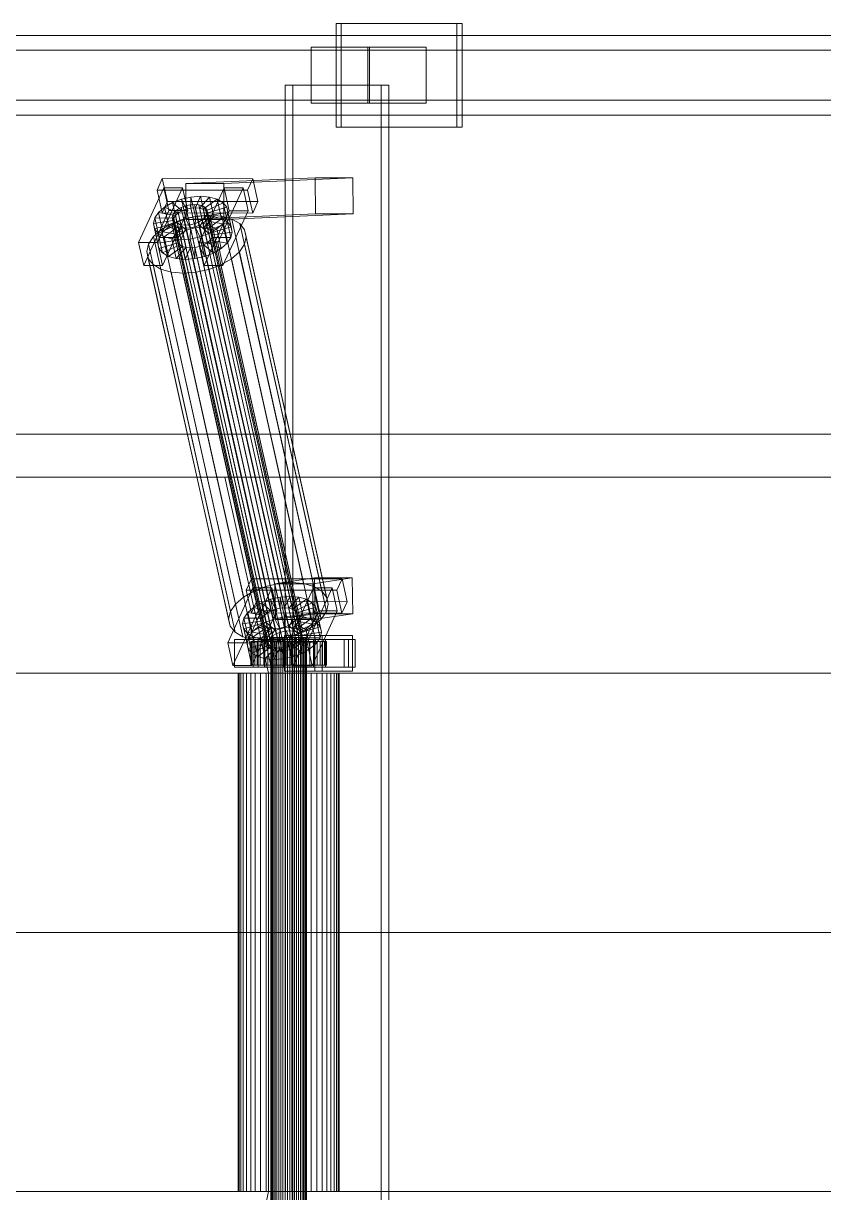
# Model space of a CAD drawing. Header units: millimetres. Extents: x -1970 to 34302, y -65268 to 6837.
# Drawn here: x 8245 to 8647, y -18130 to -17544 of the extents above; entities that cross this region are included whole.
import ezdxf

# ---------------------------------------------------------------- set-up
doc = ezdxf.new("R2010")
doc.units = ezdxf.units.MM
doc.layers.add('superior_C01', color=7, linetype='Continuous', lineweight=0)

msp = doc.modelspace()

# ---------------------------------------------------------------- linework, layer by layer
at = {"layer": 'superior_C01'}
for p, q in [((8462.809, -17544), (8402.178, -17544)), ((8402.178, -17544), (8402.178, -17596)), ((8404.739, -17544), (8402.178, -17544)), ((8404.739, -17596), (8404.739, -17544)), ((8404.739, -17544), (8465.37, -17544)), ((8462.809, -17596), (8462.809, -17544)), ((8462.809, -17544), (8465.37, -17544)), ((8465.37, -17544), (8465.37, -17596)), ((9154.087, -17550), (8017.256, -17550)), ((8030.063, -17550), (9166.894, -17550)), ((9245.336, -17550), (8108.506, -17550)), ((8124.515, -17550), (9261.345, -17550)), ((9252.01, -17557.5), (8022.33, -17557.5)), ((8024.99, -17557.5), (9254.671, -17557.5)), ((8418.038, -17556), (8389.618, -17556)), ((8389.618, -17556), (8389.618, -17584)), ((8418.923, -17556), (8389.618, -17556)), ((8418.038, -17584), (8418.038, -17556)), ((8418.038, -17556), (8447.344, -17556)), ((8418.923, -17584), (8418.923, -17556)), ((8418.923, -17556), (8447.344, -17556)), ((8447.344, -17556), (8447.344, -17584)), ((8424.689, -17575), (8376.563, -17575)), ((8376.563, -17575), (8376.563, -18425)), ((8380.405, -17575), (8376.563, -17575)), ((8380.405, -18425), (8380.405, -17575)), ((8380.405, -17575), (8428.531, -17575)), ((8424.689, -18425), (8424.689, -17575)), ((8424.689, -17575), (8428.531, -17575)), ((8428.531, -17575), (8428.531, -18425)), ((8022.33, -17582.5), (9252.01, -17582.5)), ((8024.99, -17582.5), (9254.671, -17582.5)), ((8389.618, -17584), (8418.038, -17584)), ((8389.618, -17584), (8418.923, -17584)), ((8447.344, -17584), (8418.038, -17584)), ((8447.344, -17584), (8418.923, -17584)), ((8017.256, -17590), (9154.087, -17590)), ((8030.063, -17590), (9166.894, -17590)), ((8108.506, -17590), (9245.336, -17590)), ((8124.515, -17590), (9261.345, -17590)), ((8402.178, -17596), (8462.809, -17596)), ((8402.178, -17596), (8404.739, -17596)), ((8465.37, -17596), (8404.739, -17596)), ((8465.37, -17596), (8462.809, -17596)), ((8314.906, -17621.857), (8312.276, -17627.592)), ((8317.464, -17633.325), (8314.906, -17621.857)), ((8314.906, -17621.857), (8360.379, -17621.914)), ((8391.653, -17621.488), (8326.778, -17624.356)), ((8345.725, -17624.356), (8410.6, -17621.488)), ((8357.75, -17627.65), (8360.379, -17621.914)), ((8360.379, -17621.914), (8362.937, -17633.382)), ((8391.735, -17639.486), (8391.653, -17621.488)), ((8391.653, -17621.488), (8410.6, -17621.488)), ((8410.6, -17621.488), (8410.682, -17639.486)), ((8315.644, -17626.449), (8303.024, -17653.98)), ((8357.75, -17627.65), (8312.276, -17627.592)), ((8312.276, -17627.592), (8314.834, -17639.061)), ((8312.498, -17653.992), (8325.118, -17626.461)), ((8318.202, -17637.917), (8315.644, -17626.449)), ((8315.644, -17626.449), (8325.118, -17626.461)), ((8325.118, -17626.461), (8327.676, -17637.929)), ((8345.725, -17624.356), (8326.778, -17624.356)), ((8326.778, -17624.356), (8326.859, -17642.354)), ((8345.96, -17626.487), (8333.34, -17654.019)), ((8342.813, -17654.031), (8355.433, -17626.499)), ((8345.806, -17642.354), (8345.725, -17624.356)), ((8348.518, -17637.955), (8345.96, -17626.487)), ((8345.96, -17626.487), (8355.433, -17626.499)), ((8355.433, -17626.499), (8357.991, -17637.967)), ((8360.308, -17639.118), (8357.75, -17627.65)), ((8314.834, -17639.061), (8317.464, -17633.325)), ((8316.058, -17636.164), (8319.953, -17633.91)), ((8362.937, -17633.382), (8317.464, -17633.325)), ((8319.953, -17633.91), (8324.475, -17632.183)), ((8319.953, -17633.91), (8324.793, -17637.975)), ((8322.146, -17643.74), (8319.953, -17633.91)), ((8324.427, -17636.336), (8326.569, -17635.518)), ((8324.475, -17632.183), (8329.315, -17631.1)), ((8324.475, -17632.183), (8326.935, -17637.157)), ((8326.667, -17642.013), (8324.475, -17632.183)), ((8326.569, -17635.518), (8328.862, -17635.005)), ((8374.258, -17849.317), (8326.569, -17635.518)), ((8328.862, -17635.005), (8331.149, -17634.832)), ((8376.551, -17848.804), (8328.862, -17635.005)), ((8329.315, -17631.1), (8329.227, -17636.643)), ((8329.315, -17631.1), (8334.144, -17630.735)), ((8331.508, -17640.93), (8329.315, -17631.1)), ((8331.149, -17634.832), (8333.275, -17635.011)), ((8378.838, -17848.631), (8331.149, -17634.832)), ((8334.144, -17630.735), (8331.515, -17636.47)), ((8333.275, -17635.011), (8335.095, -17635.529)), ((8380.965, -17848.809), (8333.275, -17635.011)), ((8338.632, -17631.112), (8333.641, -17636.649)), ((8336.337, -17640.564), (8334.144, -17630.735)), ((8334.144, -17630.735), (8338.632, -17631.112)), ((8335.095, -17635.529), (8336.485, -17636.352)), ((8382.785, -17849.328), (8335.095, -17635.529)), ((8342.475, -17632.206), (8335.461, -17637.167)), ((8345.409, -17633.943), (8336.851, -17637.99)), ((8340.825, -17640.942), (8338.632, -17631.112)), ((8338.632, -17631.112), (8342.475, -17632.206)), ((8344.667, -17642.036), (8342.475, -17632.206)), ((8342.475, -17632.206), (8345.409, -17633.943)), ((8347.601, -17643.772), (8345.409, -17633.943)), ((8345.409, -17633.943), (8347.235, -17636.203)), ((8362.937, -17633.382), (8360.308, -17639.118)), ((8305.582, -17665.449), (8318.202, -17637.917)), ((8310.469, -17644.431), (8311.149, -17641.61)), ((8311.149, -17641.61), (8313.055, -17638.79)), ((8311.149, -17641.61), (8320.622, -17641.622)), ((8313.341, -17651.44), (8311.149, -17641.61)), ((8313.055, -17638.79), (8316.058, -17636.164)), ((8313.055, -17638.79), (8321.525, -17640.286)), ((8315.248, -17648.62), (8313.055, -17638.79)), ((8314.834, -17639.061), (8360.308, -17639.118)), ((8327.676, -17637.929), (8315.056, -17665.461)), ((8316.058, -17636.164), (8322.948, -17639.042)), ((8318.251, -17645.994), (8316.058, -17636.164)), ((8327.676, -17637.929), (8318.202, -17637.917)), ((8319.935, -17641.32), (8320.257, -17639.983)), ((8320.216, -17642.566), (8319.935, -17641.32)), ((8367.624, -17855.119), (8319.935, -17641.32)), ((8320.257, -17639.983), (8321.16, -17638.648)), ((8367.946, -17853.782), (8320.257, -17639.983)), ((8320.622, -17641.622), (8320.3, -17642.958)), ((8321.525, -17640.286), (8320.622, -17641.622)), ((8320.622, -17641.622), (8322.815, -17651.452)), ((8321.16, -17638.648), (8322.582, -17637.404)), ((8368.849, -17852.446), (8321.16, -17638.648)), ((8322.948, -17639.042), (8321.525, -17640.286)), ((8321.525, -17640.286), (8323.718, -17650.116)), ((8322.582, -17637.404), (8324.427, -17636.336)), ((8370.271, -17851.202), (8322.582, -17637.404)), ((8324.793, -17637.975), (8322.948, -17639.042)), ((8322.948, -17639.042), (8325.14, -17648.872)), ((8372.116, -17850.135), (8324.427, -17636.336)), ((8326.935, -17637.157), (8324.793, -17637.975)), ((8324.793, -17637.975), (8326.985, -17647.804)), ((8325.824, -17642.107), (8332.295, -17640.659)), ((8331.508, -17640.93), (8326.667, -17642.013)), ((8391.735, -17639.486), (8326.859, -17642.354)), ((8329.227, -17636.643), (8326.935, -17637.157)), ((8326.935, -17637.157), (8329.127, -17646.986)), ((8331.515, -17636.47), (8329.227, -17636.643)), ((8329.227, -17636.643), (8331.42, -17646.473)), ((8331.42, -17646.473), (8331.508, -17640.93)), ((8336.337, -17640.564), (8331.508, -17640.93)), ((8331.515, -17636.47), (8333.707, -17646.3)), ((8333.641, -17636.649), (8331.515, -17636.47)), ((8332.295, -17640.659), (8338.75, -17640.17)), ((8373.406, -17824.968), (8332.295, -17640.659)), ((8333.641, -17636.649), (8335.833, -17646.479)), ((8335.461, -17637.167), (8333.641, -17636.649)), ((8333.707, -17646.3), (8336.337, -17640.564)), ((8336.406, -17641.341), (8334.984, -17642.585)), ((8335.461, -17637.167), (8337.653, -17646.997)), ((8336.851, -17637.99), (8335.461, -17637.167)), ((8335.833, -17646.479), (8340.825, -17640.942)), ((8335.898, -17665.487), (8348.518, -17637.955)), ((8340.825, -17640.942), (8336.337, -17640.564)), ((8337.309, -17640.005), (8336.406, -17641.341)), ((8384.095, -17855.139), (8336.406, -17641.341)), ((8336.485, -17636.352), (8337.35, -17637.422)), ((8384.174, -17850.15), (8336.485, -17636.352)), ((8336.772, -17642.979), (8337.675, -17641.643)), ((8336.851, -17637.99), (8339.043, -17647.82)), ((8337.716, -17639.061), (8336.851, -17637.99)), ((8337.631, -17638.668), (8337.309, -17640.005)), ((8337.309, -17640.005), (8384.998, -17853.804)), ((8337.35, -17637.422), (8337.631, -17638.668)), ((8385.039, -17851.221), (8337.35, -17637.422)), ((8385.32, -17852.467), (8337.631, -17638.668)), ((8337.675, -17641.643), (8337.997, -17640.307)), ((8337.675, -17641.643), (8347.148, -17641.655)), ((8339.867, -17651.473), (8337.675, -17641.643)), ((8347.235, -17636.203), (8337.716, -17639.061)), ((8337.716, -17639.061), (8339.908, -17648.891)), ((8337.997, -17640.307), (8337.716, -17639.061)), ((8347.828, -17638.834), (8337.997, -17640.307)), ((8337.997, -17640.307), (8340.189, -17650.137)), ((8338.75, -17640.17), (8344.751, -17640.674)), ((8379.861, -17824.479), (8338.75, -17640.17)), ((8344.667, -17642.036), (8340.825, -17640.942)), ((8344.751, -17640.674), (8349.887, -17642.137)), ((8385.862, -17824.984), (8344.751, -17640.674)), ((8347.148, -17641.655), (8345.242, -17644.475)), ((8357.991, -17637.967), (8345.371, -17665.499)), ((8410.682, -17639.486), (8345.806, -17642.354)), ((8347.828, -17638.834), (8347.148, -17641.655)), ((8347.148, -17641.655), (8349.341, -17651.485)), ((8349.427, -17646.033), (8347.235, -17636.203)), ((8347.235, -17636.203), (8347.828, -17638.834)), ((8350.02, -17648.664), (8347.828, -17638.834)), ((8357.991, -17637.967), (8348.518, -17637.955)), ((8410.682, -17639.486), (8391.735, -17639.486)), ((8310.469, -17644.431), (8320.3, -17642.958)), ((8311.062, -17647.062), (8310.469, -17644.431)), ((8312.662, -17654.261), (8310.469, -17644.431)), ((8310.557, -17650.939), (8314.572, -17647.428)), ((8311.062, -17647.062), (8320.581, -17644.204)), ((8312.888, -17649.322), (8311.062, -17647.062)), ((8313.255, -17656.892), (8311.062, -17647.062)), ((8312.888, -17649.322), (8321.446, -17645.275)), ((8314.572, -17647.428), (8319.779, -17644.416)), ((8355.683, -17831.737), (8314.572, -17647.428)), ((8318.251, -17645.994), (8315.248, -17648.62)), ((8315.822, -17651.059), (8322.836, -17646.098)), ((8322.146, -17643.74), (8318.251, -17645.994)), ((8325.14, -17648.872), (8318.251, -17645.994)), ((8319.665, -17652.153), (8324.656, -17646.616)), ((8319.779, -17644.416), (8325.824, -17642.107)), ((8360.89, -17828.725), (8319.779, -17644.416)), ((8321.081, -17643.637), (8320.216, -17642.566)), ((8367.905, -17856.365), (8320.216, -17642.566)), ((8320.3, -17642.958), (8320.581, -17644.204)), ((8320.3, -17642.958), (8322.493, -17652.788)), ((8320.581, -17644.204), (8321.446, -17645.275)), ((8320.581, -17644.204), (8322.774, -17654.034)), ((8322.471, -17644.459), (8321.081, -17643.637)), ((8368.77, -17857.435), (8321.081, -17643.637)), ((8321.446, -17645.275), (8322.836, -17646.098)), ((8321.446, -17645.275), (8323.639, -17655.105)), ((8326.667, -17642.013), (8322.146, -17643.74)), ((8326.985, -17647.804), (8322.146, -17643.74)), ((8324.291, -17644.978), (8322.471, -17644.459)), ((8370.16, -17858.258), (8322.471, -17644.459)), ((8322.836, -17646.098), (8324.656, -17646.616)), ((8322.836, -17646.098), (8325.029, -17655.927)), ((8324.153, -17652.53), (8326.782, -17646.795)), ((8326.417, -17645.156), (8324.291, -17644.978)), ((8371.98, -17858.776), (8324.291, -17644.978)), ((8324.656, -17646.616), (8326.782, -17646.795)), ((8324.656, -17646.616), (8326.849, -17656.446)), ((8366.935, -17826.416), (8325.824, -17642.107)), ((8328.704, -17644.983), (8326.417, -17645.156)), ((8374.106, -17858.955), (8326.417, -17645.156)), ((8329.127, -17646.986), (8326.667, -17642.013)), ((8326.782, -17646.795), (8329.07, -17646.622)), ((8326.782, -17646.795), (8328.975, -17656.624)), ((8326.859, -17642.354), (8345.806, -17642.354)), ((8326.985, -17647.804), (8329.127, -17646.986)), ((8330.997, -17644.47), (8328.704, -17644.983)), ((8376.393, -17858.782), (8328.704, -17644.983)), ((8328.982, -17652.165), (8329.07, -17646.622)), ((8329.07, -17646.622), (8331.362, -17646.108)), ((8329.07, -17646.622), (8331.262, -17656.451)), ((8329.127, -17646.986), (8331.42, -17646.473)), ((8333.139, -17643.652), (8330.997, -17644.47)), ((8378.686, -17858.269), (8330.997, -17644.47)), ((8331.362, -17646.108), (8333.504, -17645.29)), ((8333.822, -17651.082), (8331.362, -17646.108)), ((8331.362, -17646.108), (8333.555, -17655.938)), ((8331.42, -17646.473), (8333.707, -17646.3)), ((8334.984, -17642.585), (8333.139, -17643.652)), ((8380.828, -17857.451), (8333.139, -17643.652)), ((8333.504, -17645.29), (8335.349, -17644.223)), ((8338.344, -17649.355), (8333.504, -17645.29)), ((8333.504, -17645.29), (8335.697, -17655.12)), ((8333.707, -17646.3), (8335.833, -17646.479)), ((8382.673, -17856.383), (8334.984, -17642.585)), ((8335.349, -17644.223), (8336.772, -17642.979)), ((8342.239, -17647.101), (8335.349, -17644.223)), ((8335.349, -17644.223), (8337.542, -17654.053)), ((8335.833, -17646.479), (8337.653, -17646.997)), ((8345.242, -17644.475), (8336.772, -17642.979)), ((8336.772, -17642.979), (8338.964, -17652.809)), ((8337.653, -17646.997), (8344.667, -17642.036)), ((8337.653, -17646.997), (8339.043, -17647.82)), ((8342.239, -17647.101), (8338.344, -17649.355)), ((8339.043, -17647.82), (8347.601, -17643.772)), ((8339.908, -17648.891), (8349.427, -17646.033)), ((8345.242, -17644.475), (8342.239, -17647.101)), ((8344.432, -17656.931), (8342.239, -17647.101)), ((8347.601, -17643.772), (8344.667, -17642.036)), ((8347.435, -17654.305), (8345.242, -17644.475)), ((8349.427, -17646.033), (8347.601, -17643.772)), ((8350.02, -17648.664), (8349.427, -17646.033)), ((8349.887, -17642.137), (8353.809, -17644.459)), ((8390.998, -17826.446), (8349.887, -17642.137)), ((8353.809, -17644.459), (8356.25, -17647.481)), ((8394.921, -17828.768), (8353.809, -17644.459)), ((8356.25, -17647.481), (8357.043, -17650.998)), ((8397.361, -17831.79), (8356.25, -17647.481)), ((8308.009, -17654.709), (8310.557, -17650.939)), ((8351.669, -17835.248), (8310.557, -17650.939)), ((8313.341, -17651.44), (8312.662, -17654.261)), ((8322.493, -17652.788), (8312.662, -17654.261)), ((8315.822, -17651.059), (8312.888, -17649.322)), ((8315.081, -17659.152), (8312.888, -17649.322)), ((8315.248, -17648.62), (8313.341, -17651.44)), ((8322.815, -17651.452), (8313.341, -17651.44)), ((8323.718, -17650.116), (8315.248, -17648.62)), ((8319.665, -17652.153), (8315.822, -17651.059)), ((8318.015, -17660.889), (8315.822, -17651.059)), ((8324.153, -17652.53), (8319.665, -17652.153)), ((8321.857, -17661.983), (8319.665, -17652.153)), ((8322.493, -17652.788), (8322.815, -17651.452)), ((8322.774, -17654.034), (8322.493, -17652.788)), ((8322.815, -17651.452), (8323.718, -17650.116)), ((8323.718, -17650.116), (8325.14, -17648.872)), ((8328.982, -17652.165), (8324.153, -17652.53)), ((8326.346, -17662.36), (8324.153, -17652.53)), ((8325.14, -17648.872), (8326.985, -17647.804)), ((8333.822, -17651.082), (8328.982, -17652.165)), ((8331.174, -17661.995), (8328.982, -17652.165)), ((8338.344, -17649.355), (8333.822, -17651.082)), ((8336.015, -17660.912), (8333.822, -17651.082)), ((8338.964, -17652.809), (8337.542, -17654.053)), ((8340.537, -17659.184), (8338.344, -17649.355)), ((8339.867, -17651.473), (8338.964, -17652.809)), ((8338.964, -17652.809), (8347.435, -17654.305)), ((8339.043, -17647.82), (8339.908, -17648.891)), ((8340.189, -17650.137), (8339.867, -17651.473)), ((8349.341, -17651.485), (8339.867, -17651.473)), ((8339.908, -17648.891), (8340.189, -17650.137)), ((8340.189, -17650.137), (8350.02, -17648.664)), ((8347.435, -17654.305), (8349.341, -17651.485)), ((8349.341, -17651.485), (8350.02, -17648.664)), ((8357.043, -17650.998), (8356.135, -17654.769)), ((8398.155, -17835.307), (8357.043, -17650.998)), ((8312.498, -17653.992), (8303.024, -17653.98)), ((8303.024, -17653.98), (8305.582, -17665.449)), ((8307.101, -17658.48), (8308.009, -17654.709)), ((8307.894, -17661.997), (8307.101, -17658.48)), ((8348.212, -17842.789), (8307.101, -17658.48)), ((8349.12, -17839.018), (8308.009, -17654.709)), ((8315.056, -17665.461), (8312.498, -17653.992)), ((8312.662, -17654.261), (8313.255, -17656.892)), ((8322.774, -17654.034), (8313.255, -17656.892)), ((8313.255, -17656.892), (8315.081, -17659.152)), ((8323.639, -17655.105), (8315.081, -17659.152)), ((8315.081, -17659.152), (8318.015, -17660.889)), ((8325.029, -17655.927), (8318.015, -17660.889)), ((8326.849, -17656.446), (8321.857, -17661.983)), ((8323.639, -17655.105), (8322.774, -17654.034)), ((8325.029, -17655.927), (8323.639, -17655.105)), ((8326.849, -17656.446), (8325.029, -17655.927)), ((8328.975, -17656.624), (8326.346, -17662.36)), ((8328.975, -17656.624), (8326.849, -17656.446)), ((8331.262, -17656.451), (8328.975, -17656.624)), ((8331.262, -17656.451), (8331.174, -17661.995)), ((8333.555, -17655.938), (8331.262, -17656.451)), ((8342.813, -17654.031), (8333.34, -17654.019)), ((8333.34, -17654.019), (8335.898, -17665.487)), ((8335.697, -17655.12), (8333.555, -17655.938)), ((8333.555, -17655.938), (8336.015, -17660.912)), ((8337.542, -17654.053), (8335.697, -17655.12)), ((8335.697, -17655.12), (8340.537, -17659.184)), ((8336.015, -17660.912), (8340.537, -17659.184)), ((8337.542, -17654.053), (8344.432, -17656.931)), ((8340.537, -17659.184), (8344.432, -17656.931)), ((8345.371, -17665.499), (8342.813, -17654.031)), ((8344.432, -17656.931), (8347.435, -17654.305)), ((8353.586, -17658.539), (8349.572, -17662.05)), ((8356.135, -17654.769), (8353.586, -17658.539)), ((8394.698, -17842.848), (8353.586, -17658.539)), ((8356.135, -17654.769), (8397.246, -17839.078)), ((8310.335, -17665.019), (8307.894, -17661.997)), ((8349.005, -17846.306), (8307.894, -17661.997)), ((8314.257, -17667.341), (8310.335, -17665.019)), ((8351.446, -17849.328), (8310.335, -17665.019)), ((8318.015, -17660.889), (8321.857, -17661.983)), ((8321.857, -17661.983), (8326.346, -17662.36)), ((8326.346, -17662.36), (8331.174, -17661.995)), ((8331.174, -17661.995), (8336.015, -17660.912)), ((8344.365, -17665.062), (8338.32, -17667.371)), ((8349.572, -17662.05), (8344.365, -17665.062)), ((8385.476, -17849.371), (8344.365, -17665.062)), ((8390.683, -17846.359), (8349.572, -17662.05)), ((8305.582, -17665.449), (8315.056, -17665.461)), ((8319.393, -17668.803), (8314.257, -17667.341)), ((8355.368, -17851.65), (8314.257, -17667.341)), ((8325.394, -17669.308), (8319.393, -17668.803)), ((8360.505, -17853.113), (8319.393, -17668.803)), ((8331.849, -17668.819), (8325.394, -17669.308)), ((8366.505, -17853.617), (8325.394, -17669.308)), ((8338.32, -17667.371), (8331.849, -17668.819)), ((8372.961, -17853.128), (8331.849, -17668.819)), ((8335.898, -17665.487), (8345.371, -17665.499)), ((8379.431, -17851.68), (8338.32, -17667.371)), ((2012.494, -17750), (11002.451, -17750)), ((11004.06, -17750), (2014.103, -17750)), ((7417.425, -17771.702), (8346.372, -17771.702)), ((8348.284, -17771.702), (7419.337, -17771.702)), ((8346.372, -17771.702), (8368.298, -17870)), ((8346.372, -17771.702), (8348.284, -17771.702)), ((8346.372, -17771.702), (8915.115, -17771.702)), ((8370.21, -17870), (8348.284, -17771.702)), ((8917.026, -17771.702), (8348.284, -17771.702)), ((8359.671, -17822.549), (8357.042, -17828.285)), ((8362.229, -17834.017), (8359.671, -17822.549)), ((8359.671, -17822.549), (8405.144, -17822.606)), ((8391.334, -17822.189), (8371.451, -17825.057)), ((8390.398, -17825.057), (8410.281, -17822.189)), ((8391.6, -17840.17), (8391.334, -17822.189)), ((8391.334, -17822.189), (8410.281, -17822.189)), ((8402.515, -17828.342), (8405.144, -17822.606)), ((8405.144, -17822.606), (8407.702, -17834.074)), ((8410.281, -17822.189), (8410.547, -17840.17)), ((8360.41, -17827.141), (8347.79, -17854.673)), ((8360.89, -17828.725), (8355.683, -17831.737)), ((8402.515, -17828.342), (8357.042, -17828.285)), ((8357.042, -17828.285), (8359.6, -17839.753)), ((8357.263, -17854.685), (8369.884, -17827.153)), ((8362.968, -17838.609), (8360.41, -17827.141)), ((8360.41, -17827.141), (8369.884, -17827.153)), ((8366.935, -17826.416), (8360.89, -17828.725)), ((8373.406, -17824.968), (8366.935, -17826.416)), ((8369.884, -17827.153), (8372.442, -17838.621)), ((8390.398, -17825.057), (8371.451, -17825.057)), ((8371.451, -17825.057), (8371.717, -17843.038)), ((8379.861, -17824.479), (8373.406, -17824.968)), ((8390.725, -17827.179), (8378.105, -17854.711)), ((8385.862, -17824.984), (8379.861, -17824.479)), ((8390.998, -17826.446), (8385.862, -17824.984)), ((8387.579, -17854.723), (8400.199, -17827.191)), ((8390.664, -17843.038), (8390.398, -17825.057)), ((8393.283, -17838.647), (8390.725, -17827.179)), ((8390.725, -17827.179), (8400.199, -17827.191)), ((8394.921, -17828.768), (8390.998, -17826.446)), ((8397.361, -17831.79), (8394.921, -17828.768)), ((8400.199, -17827.191), (8402.757, -17838.659)), ((8405.073, -17839.81), (8402.515, -17828.342)), ((8351.669, -17835.248), (8349.12, -17839.018)), ((8355.683, -17831.737), (8351.669, -17835.248)), ((8359.6, -17839.753), (8362.229, -17834.017)), ((8360.824, -17836.856), (8364.719, -17834.603)), ((8407.702, -17834.074), (8362.229, -17834.017)), ((8364.719, -17834.603), (8369.24, -17832.875)), ((8364.719, -17834.603), (8369.558, -17838.667)), ((8366.911, -17844.433), (8364.719, -17834.603)), ((8369.24, -17832.875), (8374.081, -17831.792)), ((8369.24, -17832.875), (8371.7, -17837.849)), ((8371.433, -17842.705), (8369.24, -17832.875)), ((8374.081, -17831.792), (8373.993, -17837.336)), ((8374.081, -17831.792), (8378.91, -17831.427)), ((8376.273, -17841.622), (8374.081, -17831.792)), ((8378.91, -17831.427), (8376.28, -17837.163)), ((8383.398, -17831.804), (8378.407, -17837.341)), ((8381.102, -17841.257), (8378.91, -17831.427)), ((8378.91, -17831.427), (8383.398, -17831.804)), ((8387.24, -17832.898), (8380.227, -17837.86)), ((8390.174, -17834.635), (8381.616, -17838.682)), ((8385.591, -17841.634), (8383.398, -17831.804)), ((8383.398, -17831.804), (8387.24, -17832.898)), ((8389.433, -17842.728), (8387.24, -17832.898)), ((8387.24, -17832.898), (8390.174, -17834.635)), ((8392.367, -17844.465), (8390.174, -17834.635)), ((8390.174, -17834.635), (8392, -17836.895)), ((8397.246, -17839.078), (8398.155, -17835.307)), ((8398.155, -17835.307), (8397.361, -17831.79)), ((8407.702, -17834.074), (8405.073, -17839.81)), ((8349.12, -17839.018), (8348.212, -17842.789)), ((8350.348, -17866.141), (8362.968, -17838.609)), ((8355.914, -17842.302), (8357.821, -17839.482)), ((8357.821, -17839.482), (8360.824, -17836.856)), ((8357.821, -17839.482), (8366.291, -17840.978)), ((8360.013, -17849.312), (8357.821, -17839.482)), ((8359.6, -17839.753), (8405.073, -17839.81)), ((8372.442, -17838.621), (8359.821, -17866.153)), ((8360.824, -17836.856), (8367.713, -17839.734)), ((8363.016, -17846.686), (8360.824, -17836.856)), ((8372.442, -17838.621), (8362.968, -17838.609)), ((8366.291, -17840.978), (8365.388, -17842.314)), ((8367.713, -17839.734), (8366.291, -17840.978)), ((8366.291, -17840.978), (8368.484, -17850.808)), ((8369.558, -17838.667), (8367.713, -17839.734)), ((8367.713, -17839.734), (8369.906, -17849.564)), ((8371.7, -17837.849), (8369.558, -17838.667)), ((8369.558, -17838.667), (8371.751, -17848.497)), ((8373.993, -17837.336), (8371.7, -17837.849)), ((8371.7, -17837.849), (8373.893, -17847.679)), ((8391.6, -17840.17), (8371.717, -17843.038)), ((8376.28, -17837.163), (8373.993, -17837.336)), ((8373.993, -17837.336), (8376.186, -17847.165)), ((8381.102, -17841.257), (8376.273, -17841.622)), ((8376.28, -17837.163), (8378.473, -17846.992)), ((8378.407, -17837.341), (8376.28, -17837.163)), ((8378.407, -17837.341), (8380.599, -17847.171)), ((8380.227, -17837.86), (8378.407, -17837.341)), ((8378.473, -17846.992), (8381.102, -17841.257)), ((8380.227, -17837.86), (8382.419, -17847.689)), ((8381.616, -17838.682), (8380.227, -17837.86)), ((8380.663, -17866.179), (8393.283, -17838.647)), ((8385.591, -17841.634), (8381.102, -17841.257)), ((8381.616, -17838.682), (8383.809, -17848.512)), ((8382.481, -17839.753), (8381.616, -17838.682)), ((8382.44, -17842.335), (8382.762, -17840.999)), ((8392, -17836.895), (8382.481, -17839.753)), ((8382.481, -17839.753), (8384.674, -17849.583)), ((8382.762, -17840.999), (8382.481, -17839.753)), ((8392.594, -17839.526), (8382.762, -17840.999)), ((8382.762, -17840.999), (8384.955, -17850.829)), ((8402.757, -17838.659), (8390.137, -17866.191)), ((8410.547, -17840.17), (8390.664, -17843.038)), ((8410.547, -17840.17), (8391.6, -17840.17)), ((8392.594, -17839.526), (8391.914, -17842.347)), ((8394.193, -17846.725), (8392, -17836.895)), ((8392, -17836.895), (8392.594, -17839.526)), ((8394.786, -17849.356), (8392.594, -17839.526)), ((8402.757, -17838.659), (8393.283, -17838.647)), ((8394.698, -17842.848), (8397.246, -17839.078)), ((8348.212, -17842.789), (8349.005, -17846.306)), ((8349.005, -17846.306), (8351.446, -17849.328)), ((8355.235, -17845.123), (8355.914, -17842.302)), ((8355.235, -17845.123), (8365.066, -17843.65)), ((8355.828, -17847.754), (8355.235, -17845.123)), ((8357.427, -17854.953), (8355.235, -17845.123)), ((8355.828, -17847.754), (8365.347, -17844.897)), ((8355.914, -17842.302), (8365.388, -17842.314)), ((8358.107, -17852.132), (8355.914, -17842.302)), ((8357.654, -17850.015), (8366.212, -17845.967)), ((8363.016, -17846.686), (8360.013, -17849.312)), ((8360.588, -17851.751), (8367.602, -17846.79)), ((8366.911, -17844.433), (8363.016, -17846.686)), ((8369.906, -17849.564), (8363.016, -17846.686)), ((8365.388, -17842.314), (8365.066, -17843.65)), ((8365.066, -17843.65), (8365.347, -17844.897)), ((8365.066, -17843.65), (8367.259, -17853.48)), ((8365.347, -17844.897), (8366.212, -17845.967)), ((8365.347, -17844.897), (8367.54, -17854.726)), ((8365.388, -17842.314), (8367.581, -17852.144)), ((8366.212, -17845.967), (8367.602, -17846.79)), ((8366.212, -17845.967), (8368.405, -17855.797)), ((8371.433, -17842.705), (8366.911, -17844.433)), ((8371.751, -17848.497), (8366.911, -17844.433)), ((8367.602, -17846.79), (8369.422, -17847.308)), ((8367.602, -17846.79), (8369.794, -17856.62)), ((8376.273, -17841.622), (8371.433, -17842.705)), ((8373.893, -17847.679), (8371.433, -17842.705)), ((8371.717, -17843.038), (8390.664, -17843.038)), ((8373.835, -17847.314), (8376.128, -17846.801)), ((8373.893, -17847.679), (8376.186, -17847.165)), ((8376.128, -17846.801), (8378.27, -17845.983)), ((8378.588, -17851.774), (8376.128, -17846.801)), ((8376.128, -17846.801), (8378.321, -17856.631)), ((8376.186, -17847.165), (8376.273, -17841.622)), ((8376.186, -17847.165), (8378.473, -17846.992)), ((8378.27, -17845.983), (8380.115, -17844.915)), ((8383.11, -17850.047), (8378.27, -17845.983)), ((8378.27, -17845.983), (8380.463, -17855.812)), ((8378.473, -17846.992), (8380.599, -17847.171)), ((8380.115, -17844.915), (8381.537, -17843.671)), ((8387.005, -17847.793), (8380.115, -17844.915)), ((8380.115, -17844.915), (8382.308, -17854.745)), ((8380.599, -17847.171), (8385.591, -17841.634)), ((8380.599, -17847.171), (8382.419, -17847.689)), ((8381.537, -17843.671), (8382.44, -17842.335)), ((8390.008, -17845.167), (8381.537, -17843.671)), ((8381.537, -17843.671), (8383.73, -17853.501)), ((8382.419, -17847.689), (8389.433, -17842.728)), ((8382.44, -17842.335), (8391.914, -17842.347)), ((8384.633, -17852.165), (8382.44, -17842.335)), ((8383.809, -17848.512), (8392.367, -17844.465)), ((8384.674, -17849.583), (8394.193, -17846.725)), ((8385.476, -17849.371), (8390.683, -17846.359)), ((8389.433, -17842.728), (8385.591, -17841.634)), ((8390.008, -17845.167), (8387.005, -17847.793)), ((8392.367, -17844.465), (8389.433, -17842.728)), ((8391.914, -17842.347), (8390.008, -17845.167)), ((8392.2, -17854.997), (8390.008, -17845.167)), ((8390.683, -17846.359), (8394.698, -17842.848)), ((8391.914, -17842.347), (8394.107, -17852.177)), ((8394.193, -17846.725), (8392.367, -17844.465)), ((8394.786, -17849.356), (8394.193, -17846.725)), ((8360.557, -17853), (8351.083, -17853)), ((8351.083, -17853), (8351.083, -17867)), ((8366.452, -17853), (8351.083, -17853)), ((8351.446, -17849.328), (8355.368, -17851.65)), ((8355.368, -17851.65), (8360.505, -17853.113)), ((8357.654, -17850.015), (8355.828, -17847.754)), ((8358.021, -17857.584), (8355.828, -17847.754)), ((8358.107, -17852.132), (8357.427, -17854.953)), ((8360.588, -17851.751), (8357.654, -17850.015)), ((8359.847, -17859.844), (8357.654, -17850.015)), ((8360.013, -17849.312), (8358.107, -17852.132)), ((8367.581, -17852.144), (8358.107, -17852.132)), ((8368.484, -17850.808), (8360.013, -17849.312)), ((8360.557, -17867), (8360.557, -17853)), ((8360.557, -17853), (8375.925, -17853)), ((8364.43, -17852.845), (8360.588, -17851.751)), ((8362.781, -17861.581), (8360.588, -17851.751)), ((8408.443, -17853), (8362.969, -17853)), ((8362.969, -17853), (8362.969, -17867)), ((8366.171, -17853), (8362.969, -17853)), ((8364.43, -17852.845), (8369.422, -17847.308)), ((8368.919, -17853.223), (8364.43, -17852.845)), ((8366.623, -17862.675), (8364.43, -17852.845)), ((8366.171, -17867), (8366.171, -17853)), ((8366.171, -17853), (8411.644, -17853)), ((8366.452, -17867), (8366.452, -17853)), ((8366.452, -17853), (8375.925, -17853)), ((8367.259, -17853.48), (8367.581, -17852.144)), ((8367.581, -17852.144), (8368.484, -17850.808)), ((8368.849, -17852.446), (8367.946, -17853.782)), ((8368.484, -17850.808), (8369.906, -17849.564)), ((8370.271, -17851.202), (8368.849, -17852.446)), ((8368.919, -17853.223), (8371.548, -17847.487)), ((8373.748, -17852.857), (8368.919, -17853.223)), ((8369.517, -17852), (8369.361, -17852)), ((8369.361, -17852), (8369.816, -17852)), ((8369.361, -18148), (8369.361, -17852)), ((8369.422, -17847.308), (8371.548, -17847.487)), ((8369.422, -17847.308), (8371.614, -17857.138)), ((8370.275, -17852), (8369.517, -17852)), ((8369.517, -18148), (8369.517, -17852)), ((8369.816, -17852), (8370.852, -17852)), ((8369.816, -18148), (8369.816, -17852)), ((8369.906, -17849.564), (8371.751, -17848.497)), ((8372.116, -17850.135), (8370.271, -17851.202)), ((8371.583, -17852), (8370.275, -17852)), ((8370.275, -18148), (8370.275, -17852)), ((8370.852, -17852), (8372.399, -17852)), ((8370.852, -18148), (8370.852, -17852)), ((8371.548, -17847.487), (8373.835, -17847.314)), ((8371.548, -17847.487), (8373.74, -17857.317)), ((8373.352, -17852), (8371.583, -17852)), ((8371.583, -18148), (8371.583, -17852)), ((8371.751, -17848.497), (8373.893, -17847.679)), ((8374.258, -17849.317), (8372.116, -17850.135)), ((8372.399, -17852), (8374.351, -17852)), ((8372.399, -18148), (8372.399, -17852)), ((8372.961, -17853.128), (8379.431, -17851.68)), ((8375.46, -17852), (8373.352, -17852)), ((8373.352, -18148), (8373.352, -17852)), ((8373.748, -17852.857), (8373.835, -17847.314)), ((8378.588, -17851.774), (8373.748, -17852.857)), ((8375.94, -17862.687), (8373.748, -17852.857)), ((8373.835, -17847.314), (8376.028, -17857.144)), ((8376.551, -17848.804), (8374.258, -17849.317)), ((8374.351, -17852), (8376.574, -17852)), ((8374.351, -18148), (8374.351, -17852)), ((8377.765, -17852), (8375.46, -17852)), ((8375.46, -18148), (8375.46, -17852)), ((8375.925, -17853), (8375.925, -17867)), ((8395.18, -17851), (8376.232, -17851)), ((8376.232, -17851), (8376.232, -17869)), ((8391.473, -17851), (8376.232, -17851)), ((8378.838, -17848.631), (8376.551, -17848.804)), ((8376.574, -17852), (8378.919, -17852)), ((8376.574, -18148), (8376.574, -17852)), ((8380.11, -17852), (8377.765, -17852)), ((8377.765, -18148), (8377.765, -17852)), ((8383.11, -17850.047), (8378.588, -17851.774)), ((8380.78, -17861.604), (8378.588, -17851.774)), ((8380.965, -17848.809), (8378.838, -17848.631)), ((8378.919, -17852), (8381.224, -17852)), ((8378.919, -18148), (8378.919, -17852)), ((8379.431, -17851.68), (8385.476, -17849.371)), ((8382.333, -17852), (8380.11, -17852)), ((8380.11, -18148), (8380.11, -17852)), ((8382.785, -17849.328), (8380.965, -17848.809)), ((8381.224, -17852), (8383.332, -17852)), ((8381.224, -18148), (8381.224, -17852)), ((8390.873, -17853), (8381.399, -17853)), ((8381.399, -17853), (8381.399, -17867)), ((8396.767, -17853), (8381.399, -17853)), ((8384.285, -17852), (8382.333, -17852)), ((8382.333, -18148), (8382.333, -17852)), ((8382.419, -17847.689), (8383.809, -17848.512)), ((8384.174, -17850.15), (8382.785, -17849.328)), ((8387.005, -17847.793), (8383.11, -17850.047)), ((8385.302, -17859.877), (8383.11, -17850.047)), ((8383.332, -17852), (8385.101, -17852)), ((8383.332, -18148), (8383.332, -17852)), ((8384.633, -17852.165), (8383.73, -17853.501)), ((8383.809, -17848.512), (8384.674, -17849.583)), ((8385.039, -17851.221), (8384.174, -17850.15)), ((8385.832, -17852), (8384.285, -17852)), ((8384.285, -18148), (8384.285, -17852)), ((8384.955, -17850.829), (8384.633, -17852.165)), ((8394.107, -17852.177), (8384.633, -17852.165)), ((8384.674, -17849.583), (8384.955, -17850.829)), ((8384.955, -17850.829), (8394.786, -17849.356)), ((8384.998, -17853.804), (8385.32, -17852.467)), ((8385.32, -17852.467), (8385.039, -17851.221)), ((8385.101, -17852), (8386.409, -17852)), ((8385.101, -18148), (8385.101, -17852)), ((8386.868, -17852), (8385.832, -17852)), ((8385.832, -18148), (8385.832, -17852)), ((8386.409, -17852), (8387.167, -17852)), ((8386.409, -18148), (8386.409, -17852)), ((8387.324, -17852), (8386.868, -17852)), ((8386.868, -17852), (8386.868, -18148)), ((8389.197, -17857.623), (8387.005, -17847.793)), ((8387.167, -17852), (8387.324, -17852)), ((8387.167, -18148), (8387.167, -17852)), ((8387.324, -18148), (8387.324, -17852)), ((8390.873, -17867), (8390.873, -17853)), ((8390.873, -17853), (8406.241, -17853)), ((8391.473, -17869), (8391.473, -17851)), ((8391.473, -17851), (8410.42, -17851)), ((8392.2, -17854.997), (8394.107, -17852.177)), ((8394.107, -17852.177), (8394.786, -17849.356)), ((8395.18, -17869), (8395.18, -17851)), ((8395.18, -17851), (8410.42, -17851)), ((8396.767, -17867), (8396.767, -17853)), ((8396.767, -17853), (8406.241, -17853)), ((8406.241, -17853), (8406.241, -17867)), ((8408.443, -17867), (8408.443, -17853)), ((8408.443, -17853), (8411.644, -17853)), ((8410.42, -17851), (8410.42, -17869)), ((8411.644, -17853), (8411.644, -17867)), ((8357.263, -17854.685), (8347.79, -17854.673)), ((8347.79, -17854.673), (8350.348, -17866.141)), ((8359.821, -17866.153), (8357.263, -17854.685)), ((8367.259, -17853.48), (8357.427, -17854.953)), ((8357.427, -17854.953), (8358.021, -17857.584)), ((8367.54, -17854.726), (8358.021, -17857.584)), ((8358.021, -17857.584), (8359.847, -17859.844)), ((8359.712, -17854), (8359.381, -17854)), ((8359.381, -17854), (8369.361, -17854)), ((8359.381, -17866), (8359.381, -17854)), ((8359.381, -17854), (8360.342, -17854)), ((8361.313, -17854), (8359.712, -17854)), ((8359.712, -17854), (8369.517, -17854)), ((8359.712, -17866), (8359.712, -17854)), ((8368.405, -17855.797), (8359.847, -17859.844)), ((8360.342, -17854), (8369.816, -17854)), ((8360.342, -17866), (8360.342, -17854)), ((8360.342, -17854), (8362.53, -17854)), ((8360.505, -17853.113), (8366.505, -17853.617)), ((8364.074, -17854), (8361.313, -17854)), ((8361.313, -17854), (8370.275, -17854)), ((8361.313, -17866), (8361.313, -17854)), ((8362.53, -17854), (8370.852, -17854)), ((8362.53, -17866), (8362.53, -17854)), ((8362.53, -17854), (8365.795, -17854)), ((8369.794, -17856.62), (8362.781, -17861.581)), ((8367.807, -17854), (8364.074, -17854)), ((8364.074, -17854), (8371.583, -17854)), ((8364.074, -17866), (8364.074, -17854)), ((8365.795, -17854), (8372.399, -17854)), ((8365.795, -17866), (8365.795, -17854)), ((8365.795, -17854), (8369.916, -17854)), ((8366.505, -17853.617), (8372.961, -17853.128)), ((8371.614, -17857.138), (8366.623, -17862.675)), ((8367.54, -17854.726), (8367.259, -17853.48)), ((8368.405, -17855.797), (8367.54, -17854.726)), ((8367.946, -17853.782), (8367.624, -17855.119)), ((8367.624, -17855.119), (8367.905, -17856.365)), ((8372.259, -17854), (8367.807, -17854)), ((8367.807, -17854), (8373.352, -17854)), ((8367.807, -17866), (8367.807, -17854)), ((8367.905, -17856.365), (8368.77, -17857.435)), ((8369.794, -17856.62), (8368.405, -17855.797)), ((8368.77, -17857.435), (8370.16, -17858.258)), ((8371.111, -17863.052), (8368.919, -17853.223)), ((8369.361, -17854), (8369.517, -17854)), ((8369.361, -17854), (8369.361, -17866)), ((8369.816, -17854), (8369.361, -17854)), ((8369.517, -17854), (8370.275, -17854)), ((8369.517, -17854), (8369.517, -17866)), ((8371.614, -17857.138), (8369.794, -17856.62)), ((8369.816, -17854), (8369.816, -17866)), ((8370.852, -17854), (8369.816, -17854)), ((8369.916, -17854), (8374.351, -17854)), ((8369.916, -17866), (8369.916, -17854)), ((8369.916, -17854), (8374.61, -17854)), ((8370.16, -17858.258), (8371.98, -17858.776)), ((8370.275, -17854), (8371.583, -17854)), ((8370.275, -17854), (8370.275, -17866)), ((8370.852, -17854), (8370.852, -17866)), ((8372.399, -17854), (8370.852, -17854)), ((8373.74, -17857.317), (8371.111, -17863.052)), ((8371.583, -17854), (8373.352, -17854)), ((8371.583, -17854), (8371.583, -17866)), ((8373.74, -17857.317), (8371.614, -17857.138)), ((8371.98, -17858.776), (8374.106, -17858.955)), ((8377.125, -17854), (8372.259, -17854)), ((8372.259, -17854), (8375.46, -17854)), ((8372.259, -17866), (8372.259, -17854)), ((8372.399, -17854), (8372.399, -17866)), ((8374.351, -17854), (8372.399, -17854)), ((8373.352, -17854), (8375.46, -17854)), ((8373.352, -17854), (8373.352, -17866)), ((8376.028, -17857.144), (8373.74, -17857.317)), ((8374.106, -17858.955), (8376.393, -17858.782)), ((8374.351, -17854), (8374.351, -17866)), ((8376.574, -17854), (8374.351, -17854)), ((8374.61, -17854), (8376.574, -17854)), ((8374.61, -17866), (8374.61, -17854)), ((8374.61, -17854), (8379.559, -17854)), ((8375.46, -17854), (8377.765, -17854)), ((8375.46, -17854), (8375.46, -17866)), ((8376.028, -17857.144), (8375.94, -17862.687)), ((8378.321, -17856.631), (8376.028, -17857.144)), ((8376.393, -17858.782), (8378.686, -17858.269)), ((8376.574, -17854), (8376.574, -17866)), ((8378.919, -17854), (8376.574, -17854)), ((8382.074, -17854), (8377.125, -17854)), ((8377.125, -17854), (8377.765, -17854)), ((8377.125, -17866), (8377.125, -17854)), ((8377.765, -17854), (8380.11, -17854)), ((8377.765, -17854), (8377.765, -17866)), ((8387.579, -17854.723), (8378.105, -17854.711)), ((8378.105, -17854.711), (8380.663, -17866.179)), ((8380.463, -17855.812), (8378.321, -17856.631)), ((8378.321, -17856.631), (8380.78, -17861.604)), ((8378.686, -17858.269), (8380.828, -17857.451)), ((8379.559, -17854), (8378.919, -17854)), ((8378.919, -17854), (8378.919, -17866)), ((8381.224, -17854), (8378.919, -17854)), ((8379.559, -17866), (8379.559, -17854)), ((8379.559, -17854), (8384.425, -17854)), ((8382.074, -17854), (8380.11, -17854)), ((8380.11, -17854), (8382.333, -17854)), ((8380.11, -17854), (8380.11, -17866)), ((8382.308, -17854.745), (8380.463, -17855.812)), ((8380.463, -17855.812), (8385.302, -17859.877)), ((8380.828, -17857.451), (8382.673, -17856.383)), ((8384.425, -17854), (8381.224, -17854)), ((8381.224, -17854), (8381.224, -17866)), ((8383.332, -17854), (8381.224, -17854)), ((8386.768, -17854), (8382.074, -17854)), ((8382.074, -17866), (8382.074, -17854)), ((8383.73, -17853.501), (8382.308, -17854.745)), ((8382.308, -17854.745), (8389.197, -17857.623)), ((8386.768, -17854), (8382.333, -17854)), ((8382.333, -17854), (8384.285, -17854)), ((8382.333, -17854), (8382.333, -17866)), ((8382.673, -17856.383), (8384.095, -17855.139)), ((8388.877, -17854), (8383.332, -17854)), ((8383.332, -17854), (8383.332, -17866)), ((8385.101, -17854), (8383.332, -17854)), ((8383.73, -17853.501), (8392.2, -17854.997)), ((8384.095, -17855.139), (8384.998, -17853.804)), ((8390.889, -17854), (8384.285, -17854)), ((8384.285, -17854), (8385.832, -17854)), ((8384.285, -17854), (8384.285, -17866)), ((8384.425, -17866), (8384.425, -17854)), ((8384.425, -17854), (8388.877, -17854)), ((8392.61, -17854), (8385.101, -17854)), ((8385.101, -17854), (8385.101, -17866)), ((8386.409, -17854), (8385.101, -17854)), ((8385.302, -17859.877), (8389.197, -17857.623)), ((8394.154, -17854), (8385.832, -17854)), ((8385.832, -17854), (8386.868, -17854)), ((8385.832, -17854), (8385.832, -17866)), ((8395.371, -17854), (8386.409, -17854)), ((8386.409, -17854), (8386.409, -17866)), ((8387.167, -17854), (8386.409, -17854)), ((8390.889, -17854), (8386.768, -17854)), ((8386.768, -17866), (8386.768, -17854)), ((8386.868, -17854), (8396.342, -17854)), ((8386.868, -17866), (8386.868, -17854)), ((8386.868, -17854), (8387.324, -17854)), ((8396.972, -17854), (8387.167, -17854)), ((8387.167, -17854), (8387.167, -17866)), ((8387.324, -17854), (8387.167, -17854)), ((8397.303, -17854), (8387.324, -17854)), ((8387.324, -17854), (8387.324, -17866)), ((8390.137, -17866.191), (8387.579, -17854.723)), ((8388.877, -17866), (8388.877, -17854)), ((8388.877, -17854), (8392.61, -17854)), ((8389.197, -17857.623), (8392.2, -17854.997)), ((8394.154, -17854), (8390.889, -17854)), ((8390.889, -17866), (8390.889, -17854)), ((8392.61, -17866), (8392.61, -17854)), ((8392.61, -17854), (8395.371, -17854)), ((8396.342, -17854), (8394.154, -17854)), ((8394.154, -17866), (8394.154, -17854)), ((8395.371, -17866), (8395.371, -17854)), ((8395.371, -17854), (8396.972, -17854)), ((8396.342, -17854), (8396.342, -17866)), ((8397.303, -17854), (8396.342, -17854)), ((8396.972, -17866), (8396.972, -17854)), ((8396.972, -17854), (8397.303, -17854)), ((8397.303, -17866), (8397.303, -17854)), ((8359.847, -17859.844), (8362.781, -17861.581)), ((8362.781, -17861.581), (8366.623, -17862.675)), ((8366.623, -17862.675), (8371.111, -17863.052)), ((8371.111, -17863.052), (8375.94, -17862.687)), ((8375.94, -17862.687), (8380.78, -17861.604)), ((8380.78, -17861.604), (8385.302, -17859.877)), ((7439.351, -17870), (8368.298, -17870)), ((8370.21, -17870), (7441.263, -17870)), ((8350.348, -17866.141), (8359.821, -17866.153)), ((8351.083, -17867), (8360.557, -17867)), ((8351.083, -17867), (8366.452, -17867)), ((8353.437, -17870), (8352.994, -17870)), ((8352.994, -17870), (8354.279, -17870)), ((8352.994, -18130), (8352.994, -17870)), ((8355.576, -17870), (8353.437, -17870)), ((8353.437, -18130), (8353.437, -17870)), ((8354.279, -17870), (8357.204, -17870)), ((8354.279, -18130), (8354.279, -17870)), ((8359.268, -17870), (8355.576, -17870)), ((8355.576, -18130), (8355.576, -17870)), ((8357.204, -17870), (8361.569, -17870)), ((8357.204, -18130), (8357.204, -17870)), ((8364.259, -17870), (8359.268, -17870)), ((8359.268, -18130), (8359.268, -17870)), ((8369.361, -17866), (8359.381, -17866)), ((8359.381, -17866), (8359.712, -17866)), ((8360.342, -17866), (8359.381, -17866)), ((8369.517, -17866), (8359.712, -17866)), ((8359.712, -17866), (8361.313, -17866)), ((8369.816, -17866), (8360.342, -17866)), ((8362.53, -17866), (8360.342, -17866)), ((8375.925, -17867), (8360.557, -17867)), ((8370.275, -17866), (8361.313, -17866)), ((8361.313, -17866), (8364.074, -17866)), ((8361.569, -17870), (8367.077, -17870)), ((8361.569, -18130), (8361.569, -17870)), ((8370.852, -17866), (8362.53, -17866)), ((8365.795, -17866), (8362.53, -17866)), ((8362.969, -17867), (8408.443, -17867)), ((8362.969, -17867), (8366.171, -17867)), ((8371.583, -17866), (8364.074, -17866)), ((8364.074, -17866), (8367.807, -17866)), ((8370.21, -17870), (8364.259, -17870)), ((8364.259, -18130), (8364.259, -17870)), ((8372.399, -17866), (8365.795, -17866)), ((8369.916, -17866), (8365.795, -17866)), ((8411.644, -17867), (8366.171, -17867)), ((8375.925, -17867), (8366.452, -17867)), ((8367.077, -17870), (8373.353, -17870)), ((8367.077, -18130), (8367.077, -17870)), ((8373.352, -17866), (8367.807, -17866)), ((8367.807, -17866), (8372.259, -17866)), ((8368.298, -17870), (8368.298, -18000)), ((8368.298, -17870), (8937.041, -17870)), ((8369.517, -17866), (8369.361, -17866)), ((8369.361, -17866), (8369.816, -17866)), ((8370.275, -17866), (8369.517, -17866)), ((8369.816, -17866), (8370.852, -17866)), ((8374.351, -17866), (8369.916, -17866)), ((8374.61, -17866), (8369.916, -17866)), ((8370.21, -18000), (8370.21, -17870)), ((8938.953, -17870), (8370.21, -17870)), ((8376.715, -17870), (8370.21, -17870)), ((8370.21, -18130), (8370.21, -17870)), ((8371.583, -17866), (8370.275, -17866)), ((8370.852, -17866), (8372.399, -17866)), ((8373.352, -17866), (8371.583, -17866)), ((8375.46, -17866), (8372.259, -17866)), ((8372.259, -17866), (8377.125, -17866)), ((8372.399, -17866), (8374.351, -17866)), ((8375.46, -17866), (8373.352, -17866)), ((8373.353, -17870), (8379.969, -17870)), ((8373.353, -18130), (8373.353, -17870)), ((8374.351, -17866), (8376.574, -17866)), ((8376.574, -17866), (8374.61, -17866)), ((8379.559, -17866), (8374.61, -17866)), ((8377.765, -17866), (8375.46, -17866)), ((8376.232, -17869), (8395.18, -17869)), ((8391.473, -17869), (8376.232, -17869)), ((8376.574, -17866), (8378.919, -17866)), ((8383.331, -17870), (8376.715, -17870)), ((8376.715, -18130), (8376.715, -17870)), ((8377.765, -17866), (8377.125, -17866)), ((8377.125, -17866), (8382.074, -17866)), ((8380.11, -17866), (8377.765, -17866)), ((8378.919, -17866), (8379.559, -17866)), ((8378.919, -17866), (8381.224, -17866)), ((8384.425, -17866), (8379.559, -17866)), ((8379.969, -17870), (8386.474, -17870)), ((8379.969, -18130), (8379.969, -17870)), ((8382.333, -17866), (8380.11, -17866)), ((8380.11, -17866), (8382.074, -17866)), ((8380.663, -17866.179), (8390.137, -17866.191)), ((8381.224, -17866), (8384.425, -17866)), ((8381.224, -17866), (8383.332, -17866)), ((8381.399, -17867), (8390.873, -17867)), ((8381.399, -17867), (8396.767, -17867)), ((8382.074, -17866), (8386.768, -17866)), ((8384.285, -17866), (8382.333, -17866)), ((8382.333, -17866), (8386.768, -17866)), ((8389.607, -17870), (8383.331, -17870)), ((8383.331, -18130), (8383.331, -17870)), ((8383.332, -17866), (8388.877, -17866)), ((8383.332, -17866), (8385.101, -17866)), ((8385.832, -17866), (8384.285, -17866)), ((8384.285, -17866), (8390.889, -17866)), ((8388.877, -17866), (8384.425, -17866)), ((8385.101, -17866), (8392.61, -17866)), ((8385.101, -17866), (8386.409, -17866)), ((8386.868, -17866), (8385.832, -17866)), ((8385.832, -17866), (8394.154, -17866)), ((8386.409, -17866), (8395.371, -17866)), ((8386.409, -17866), (8387.167, -17866)), ((8386.474, -17870), (8392.425, -17870)), ((8386.474, -18130), (8386.474, -17870)), ((8386.768, -17866), (8390.889, -17866)), ((8396.342, -17866), (8386.868, -17866)), ((8387.324, -17866), (8386.868, -17866)), ((8387.167, -17866), (8396.972, -17866)), ((8387.167, -17866), (8387.324, -17866)), ((8387.324, -17866), (8397.303, -17866)), ((8392.61, -17866), (8388.877, -17866)), ((8395.115, -17870), (8389.607, -17870)), ((8389.607, -18130), (8389.607, -17870)), ((8406.241, -17867), (8390.873, -17867)), ((8390.889, -17866), (8394.154, -17866)), ((8410.42, -17869), (8391.473, -17869)), ((8392.425, -17870), (8397.416, -17870)), ((8392.425, -18130), (8392.425, -17870)), ((8395.371, -17866), (8392.61, -17866)), ((8394.154, -17866), (8396.342, -17866)), ((8399.48, -17870), (8395.115, -17870)), ((8395.115, -18130), (8395.115, -17870)), ((8410.42, -17869), (8395.18, -17869)), ((8396.972, -17866), (8395.371, -17866)), ((8396.342, -17866), (8397.303, -17866)), ((8406.241, -17867), (8396.767, -17867)), ((8397.303, -17866), (8396.972, -17866)), ((8397.416, -17870), (8401.108, -17870)), ((8397.416, -18130), (8397.416, -17870)), ((8402.405, -17870), (8399.48, -17870)), ((8399.48, -18130), (8399.48, -17870)), ((8401.108, -17870), (8403.247, -17870)), ((8401.108, -18130), (8401.108, -17870)), ((8403.69, -17870), (8402.405, -17870)), ((8402.405, -17870), (8402.405, -18130)), ((8403.247, -17870), (8403.69, -17870)), ((8403.247, -18130), (8403.247, -17870)), ((8403.69, -18130), (8403.69, -17870)), ((8411.644, -17867), (8408.443, -17867)), ((7439.351, -18000), (8368.298, -18000)), ((8370.21, -18000), (7441.263, -18000)), ((8368.298, -18000), (8368.298, -18130)), ((8368.298, -18000), (8937.041, -18000)), ((8370.21, -18130), (8370.21, -18000)), ((8938.953, -18000), (8370.21, -18000)), ((7439.351, -18130), (8368.298, -18130)), ((8370.21, -18130), (7441.263, -18130)), ((8368.298, -18130), (8346.372, -18228.298)), ((8348.284, -18228.298), (8370.21, -18130)), ((8354.279, -18130), (8352.994, -18130)), ((8352.994, -18130), (8353.437, -18130)), ((8353.437, -18130), (8355.576, -18130)), ((8357.204, -18130), (8354.279, -18130)), ((8355.576, -18130), (8359.268, -18130)), ((8361.569, -18130), (8357.204, -18130)), ((8359.268, -18130), (8364.259, -18130)), ((8367.077, -18130), (8361.569, -18130)), ((8364.259, -18130), (8370.21, -18130)), ((8373.353, -18130), (8367.077, -18130)), ((8368.298, -18130), (8937.041, -18130)), ((8938.953, -18130), (8370.21, -18130)), ((8370.21, -18130), (8376.715, -18130)), ((8379.969, -18130), (8373.353, -18130)), ((8376.715, -18130), (8383.331, -18130)), ((8386.474, -18130), (8379.969, -18130)), ((8383.331, -18130), (8389.607, -18130)), ((8392.425, -18130), (8386.474, -18130)), ((8389.607, -18130), (8395.115, -18130)), ((8397.416, -18130), (8392.425, -18130)), ((8395.115, -18130), (8399.48, -18130)), ((8401.108, -18130), (8397.416, -18130)), ((8399.48, -18130), (8402.405, -18130)), ((8403.247, -18130), (8401.108, -18130)), ((8402.405, -18130), (8403.69, -18130)), ((8403.69, -18130), (8403.247, -18130))]:
    msp.add_line(p, q, dxfattribs=at)

doc.saveas('drawing.dxf')
